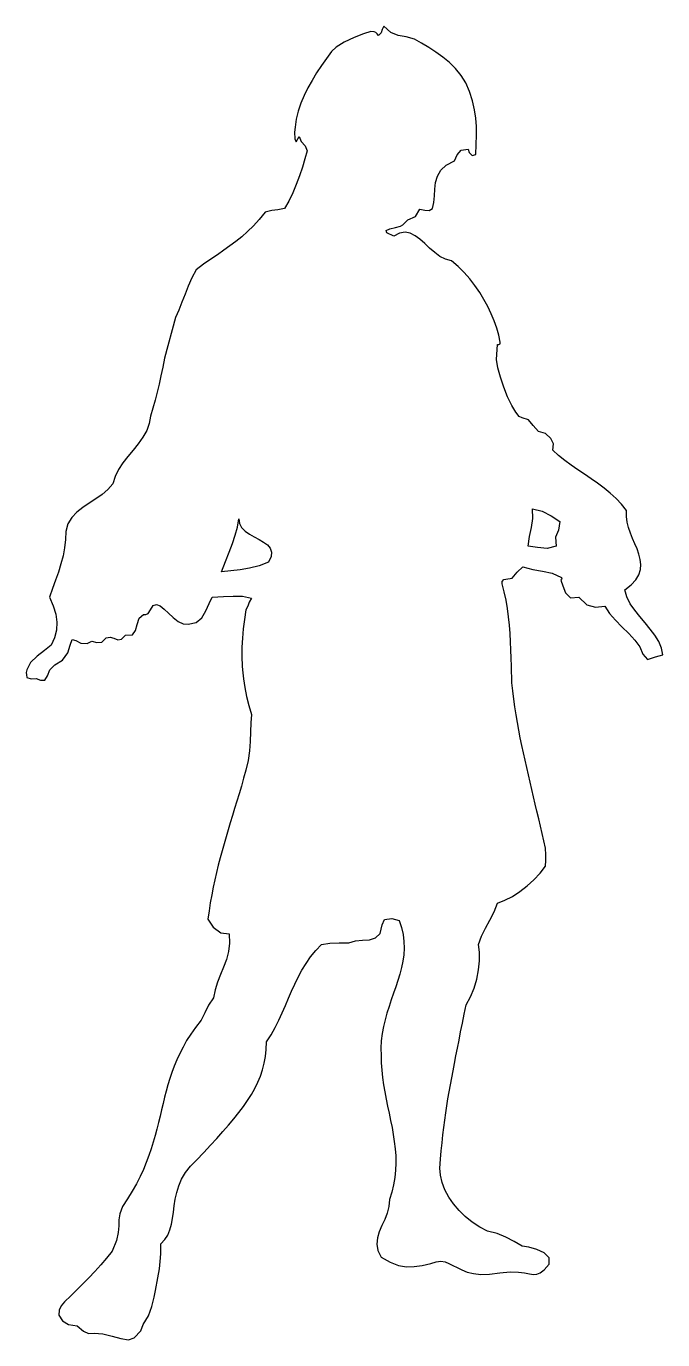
# Model space of a CAD drawing. Extents: x 690 to 774, y -18 to 156.
import ezdxf

# ---------------------------------------------------------------- set-up
doc = ezdxf.new("R2010")
doc.units = 0
doc.header["$MEASUREMENT"] = 0
doc.layers.add('LAYER_1', color=7, linetype='CONTINUOUS')

msp = doc.modelspace()

# ---------------------------------------------------------------- linework, layer by layer
at = {"layer": 'LAYER_1', "linetype": 'CONTINUOUS'}
for points in [[(708.39, 111.98), (708.14, 110.8), (707.9, 109.67), (707.67, 108.58), (707.43, 107.5), (707.16, 106.45), (706.86, 105.41), (706.51, 104.36), (706.37, 103.38), (706.03, 102.45), (705.53, 101.56), (704.92, 100.71), (704.25, 99.86), (703.56, 99.02), (702.9, 98.17), (702.31, 97.3), (701.85, 96.39), (701.54, 95.43), (701.54, 95.43), (700.9, 94.67), (700.14, 94.01), (699.3, 93.42), (698.43, 92.85), (697.59, 92.28), (696.81, 91.66), (696.14, 90.95), (695.64, 90.12), (695.34, 89.14), (695.32, 88.05), (695.2, 86.97), (694.99, 85.9), (694.71, 84.84), (694.38, 83.77), (694, 82.69), (693.61, 81.59), (693.2, 80.47), (693.71, 79.33), (694.03, 78.23), (694.16, 77.15), (694.11, 76.11), (693.87, 75.09), (693.43, 74.12), (692.54, 73.43), (691.56, 72.67), (690.71, 71.81), (690.2, 70.86), (690.14, 70.53), (690.15, 70.19), (690.23, 69.83), (690.78, 69.67), (691.43, 69.73), (692.02, 69.51), (692.6, 69.5), (692.93, 70.08), (693.23, 70.86), (693.9, 71.53), (694.9, 72.15), (695.62, 73.11), (695.93, 74.12), (696.18, 74.86), (696.67, 74.74), (697.35, 74.38), (698.19, 74.36), (698.81, 74.65), (699.43, 74.46), (700.1, 74.5), (700.66, 75.09), (701.19, 75.18), (701.69, 75.02), (702.2, 74.84), (702.7, 74.9), (703.22, 75.44), (704.15, 75.48), (704.57, 76.05), (704.77, 76.86), (705.03, 77.66), (705.6, 78.15), (705.93, 78.16), (706.24, 78.29), (706.51, 78.79), (706.89, 79.37), (707.32, 79.5), (707.81, 79.31), (708.34, 78.89), (708.92, 78.33), (709.53, 77.76), (710.17, 77.25), (710.83, 76.93), (711.51, 76.88), (712.56, 77.1), (713.3, 77.74), (713.84, 78.63), (714.27, 79.6), (714.68, 80.47), (716.14, 80.53), (717.43, 80.6), (718.65, 80.57), (719.85, 80.32), (719.53, 79.8), (719.37, 79.25), (719.12, 78.76), (718.93, 77.49), (718.77, 76.26), (718.65, 75.06), (718.58, 73.85), (718.57, 72.62), (718.62, 71.33), (718.68, 70.86), (718.79, 69.69), (718.96, 68.53), (719.19, 67.35), (719.49, 66.17), (719.85, 64.98), (719.76, 63.85), (719.72, 62.66), (719.69, 61.42), (719.6, 60.16), (719.43, 58.88), (719.12, 57.6), (718.82, 56.55), (718.52, 55.52), (718.22, 54.51), (717.93, 53.53), (717.63, 52.57), (717.34, 51.62), (717.06, 50.68), (716.78, 49.75), (716.5, 48.82), (716.23, 47.89), (715.97, 46.96), (715.72, 46.03), (715.48, 45.09), (715.24, 44.13), (715.02, 43.16), (714.81, 42.17), (714.61, 41.15), (714.42, 40.11), (714.25, 39.04), (714.09, 37.94), (714.09, 37.94), (714.78, 36.92), (715.79, 36.15), (716.89, 36.03), (716.94, 34.8), (716.81, 33.67), (716.54, 32.62), (716.18, 31.61), (715.78, 30.64), (715.39, 29.66), (715.05, 28.65), (714.83, 27.59), (714.17, 26.61), (713.7, 25.61), (713.21, 24.62), (712.45, 23.66), (711.84, 22.79), (711.3, 21.93), (710.82, 21.08), (710.39, 20.23), (710, 19.4), (709.66, 18.57), (709.36, 17.74), (709.08, 16.92), (708.83, 16.09), (708.61, 15.27), (708.39, 14.45), (708.19, 13.62), (707.99, 12.79), (707.8, 11.95), (707.6, 11.11), (707.38, 10.26), (707.15, 9.4), (706.9, 8.53), (706.63, 7.65), (706.32, 6.75), (705.97, 5.85), (705.59, 4.92), (705.15, 3.98), (704.67, 3.02), (704.12, 2.05), (703.51, 1.05), (702.84, 0.03), (702.84, 0.03), (702.49, -0.92), (702.37, -1.73), (702.35, -2.52), (702.28, -3.39), (702.03, -4.46), (701.46, -5.85), (701.46, -5.85), (700.71, -6.78), (699.96, -7.67), (699.19, -8.53), (698.41, -9.36), (697.62, -10.17), (696.81, -10.97), (696, -11.76), (695.17, -12.55), (694.73, -13.08), (694.5, -13.64), (694.43, -14.29), (694.93, -15.04), (695.7, -15.54), (696.87, -15.73), (697.69, -16.42), (698.33, -16.71), (699.08, -16.7), (700.25, -16.76), (701.46, -17.06), (702.61, -17.39), (703.61, -17.55), (704.37, -17.31), (705.24, -16.38), (705.58, -15.53), (706.28, -14.38), (706.69, -13.16), (707.01, -11.92), (707.19, -11.05), (707.5, -9.36), (707.7, -8.17), (707.82, -7.22), (707.88, -6.21), (707.89, -4.88), (708.42, -4.34), (708.8, -3.73), (709.09, -3.05), (709.29, -2.31), (709.43, -1.53), (709.55, -0.71), (709.66, 0.14), (709.8, 1.01), (709.99, 1.9), (710.26, 2.78), (710.63, 3.65), (711.13, 4.51), (711.79, 5.34), (712.62, 6.14), (712.62, 6.14), (713.55, 7.15), (714.44, 8.11), (715.28, 9.03), (716.08, 9.92), (716.83, 10.78), (717.54, 11.62), (718.19, 12.43), (718.8, 13.24), (719.35, 14.03), (719.85, 14.82), (720.3, 15.62), (720.69, 16.43), (721.03, 17.25), (721.31, 18.08), (721.53, 18.95), (721.69, 19.84), (721.79, 20.77), (721.82, 21.75), (722.43, 22.7), (722.97, 23.66), (723.46, 24.63), (723.91, 25.59), (724.33, 26.55), (724.74, 27.51), (725.15, 28.46), (725.57, 29.39), (726.02, 30.32), (726.51, 31.22), (727.05, 32.11), (727.65, 32.97), (728.34, 33.81), (729.11, 34.62), (729.11, 34.62), (730.2, 34.79), (731.42, 34.83), (732.7, 34.82), (733.56, 35.11), (734.49, 35.19), (735.41, 35.25), (736.21, 35.49), (736.81, 36.08), (737.11, 37.21), (737.42, 37.92), (738.36, 38.04), (739.34, 37.79), (739.65, 36.85), (739.86, 35.93), (739.97, 35.03), (739.99, 34.15), (739.94, 33.27), (739.82, 32.41), (739.65, 31.56), (739.43, 30.71), (739.17, 29.86), (738.89, 29.02), (738.59, 28.17), (738.29, 27.31), (738, 26.45), (737.72, 25.57), (737.47, 24.69), (737.25, 23.78), (737.08, 22.86), (736.97, 21.92), (736.93, 20.95), (736.96, 19.95), (736.96, 19.95), (736.98, 18.98), (737.04, 18.01), (737.15, 17.05), (737.28, 16.1), (737.45, 15.15), (737.63, 14.21), (737.82, 13.27), (738.02, 12.34), (738.21, 11.4), (738.4, 10.47), (738.56, 9.53), (738.7, 8.6), (738.81, 7.66), (738.88, 6.71), (738.9, 5.77), (738.87, 4.82), (738.77, 3.86), (738.61, 2.89), (738.37, 1.92), (738.05, 0.94), (737.99, 0.03), (737.76, -0.84), (737.43, -1.68), (737.06, -2.49), (736.72, -3.3), (736.48, -4.11), (736.39, -4.93), (736.53, -5.77), (736.96, -6.65), (738.16, -7.32), (739.25, -7.73), (740.29, -7.91), (741.32, -7.9), (742.38, -7.75), (743.51, -7.5), (744.22, -7.26), (744.83, -7.2), (745.39, -7.28), (745.91, -7.47), (746.44, -7.73), (747, -8.03), (747.61, -8.34), (748.31, -8.61), (749.14, -8.82), (750.1, -8.93), (751.25, -8.9), (752.6, -8.7), (753.99, -8.59), (755.07, -8.62), (755.89, -8.73), (756.53, -8.85), (757.04, -8.94), (757.49, -8.91), (757.94, -8.72), (758.46, -8.3), (759.12, -7.59), (759.11, -6.73), (758.49, -6.08), (757.51, -5.63), (756.45, -5.34), (755.56, -5.21), (754.49, -4.6), (753.41, -4.01), (752.26, -3.53), (751.01, -3.24), (749.96, -2.69), (748.97, -2.04), (748.06, -1.3), (747.24, -0.49), (746.5, 0.37), (745.88, 1.29), (745.38, 2.23), (745, 3.19), (744.77, 4.16), (744.69, 5.11), (744.79, 6.27), (744.89, 7.38), (744.99, 8.45), (745.11, 9.48), (745.23, 10.48), (745.36, 11.45), (745.49, 12.39), (745.63, 13.33), (745.78, 14.25), (745.94, 15.17), (746.1, 16.09), (746.27, 17.02), (746.45, 17.96), (746.63, 18.92), (746.83, 19.9), (747.03, 20.92), (747.24, 21.97), (747.45, 23.07), (747.68, 24.21), (747.91, 25.4), (748.16, 26.65), (748.16, 26.65), (748.76, 27.71), (749.24, 28.85), (749.59, 30.05), (749.82, 31.26), (749.93, 32.46), (749.92, 33.59), (749.8, 34.62), (749.8, 34.62), (750.2, 35.7), (750.72, 36.76), (751.31, 37.82), (751.87, 38.92), (752.33, 40.09), (753.29, 40.45), (754.27, 40.96), (755.26, 41.61), (756.22, 42.35), (757.12, 43.17), (757.94, 44.04), (758.65, 44.94), (758.7, 45.72), (758.68, 46.46), (758.65, 47.32), (758.43, 48.3), (758.21, 49.28), (757.98, 50.25), (757.75, 51.22), (757.52, 52.19), (757.29, 53.15), (757.06, 54.11), (756.83, 55.07), (756.6, 56.03), (756.38, 56.99), (756.16, 57.96), (755.94, 58.93), (755.73, 59.91), (755.52, 60.89), (755.32, 61.88), (755.13, 62.88), (754.95, 63.9), (754.78, 64.92), (754.62, 65.96), (754.47, 67.01), (754.34, 68.07), (754.21, 69.15), (754.21, 69.15), (754.18, 71.33), (754.13, 72.41), (754.09, 73.49), (754.04, 74.58), (753.98, 75.67), (753.89, 76.77), (753.78, 77.86), (753.64, 78.96), (753.45, 80.05), (753.21, 81.14), (752.92, 82.23), (752.93, 82.5), (753.14, 82.8), (753.39, 82.85), (754.26, 82.95), (754.92, 83.74), (755.65, 84.47), (756.96, 84.11), (758.26, 83.9), (759.54, 83.61), (760.77, 83.03), (760.78, 82.92), (760.77, 82.81), (760.68, 82.7), (760.91, 81.96), (761.27, 81.02), (761.93, 80.37), (763.06, 80.47), (764.11, 79.45), (765.23, 79.13), (766.47, 79.26), (767.08, 78.31), (767.86, 77.41), (768.73, 76.53), (769.62, 75.67), (770.43, 74.79), (771.08, 73.88), (771.49, 72.91), (772.09, 72.22), (773.16, 72.56), (774.11, 72.83), (773.96, 73.72), (773.61, 74.59), (773.09, 75.43), (772.47, 76.25), (771.78, 77.07), (771.08, 77.9), (770.41, 78.73), (769.83, 79.59), (769.38, 80.48), (769.11, 81.41), (769.96, 82.08), (770.56, 82.75), (770.95, 83.42), (771.16, 84.09), (771.22, 84.76), (771.15, 85.44), (770.98, 86.12), (770.73, 86.81), (770.45, 87.5), (770.14, 88.21), (769.85, 88.92), (769.6, 89.64), (769.41, 90.37), (769.32, 91.11), (769.35, 91.87), (768.68, 92.71), (767.96, 93.48), (767.18, 94.2), (766.37, 94.86), (765.52, 95.48), (764.66, 96.09), (763.78, 96.67), (762.9, 97.26), (762.04, 97.86), (761.19, 98.48), (760.37, 99.14), (759.59, 99.84), (759.72, 100.67), (759.34, 101.39), (758.65, 102.07), (757.7, 102.33), (757.02, 103.1), (756.39, 103.87), (755.56, 104.13), (755.19, 104.28), (754.71, 104.85), (754.19, 105.76), (753.65, 106.9), (753.15, 108.17), (752.7, 109.48), (752.37, 110.74), (752.18, 111.83), (752.33, 113.8), (752.5, 113.78), (752.67, 113.87), (752.68, 114.12), (752.48, 115.03), (752.21, 115.96), (751.88, 116.9), (751.49, 117.86), (751.04, 118.81), (750.53, 119.75), (749.97, 120.68), (749.34, 121.58), (748.65, 122.46), (747.91, 123.3), (747.11, 124.1), (746.25, 124.85), (745.46, 125.04), (744.72, 125.42), (744.03, 125.92), (743.36, 126.51), (742.72, 127.11), (742.08, 127.68), (741.44, 128.16), (740.79, 128.49), (740.11, 128.63), (739.39, 128.51), (738.64, 128.08), (737.69, 128.52), (737.62, 128.84), (738.1, 129.07), (738.84, 129.25), (739.52, 129.41), (739.84, 129.61), (740.49, 130.25), (741.48, 130.67), (742.07, 131.64), (742.71, 131.51), (743.29, 131.5), (743.75, 131.73), (743.92, 132.56), (743.99, 133.43), (744.05, 134.31), (744.15, 135.18), (744.39, 136.02), (744.83, 136.79), (745.55, 137.47), (746.63, 138.04), (746.97, 138.84), (747.51, 139.44), (748.42, 139.57), (748.59, 139.14), (748.99, 138.75), (749.45, 138.87), (749.51, 140.2), (749.54, 141.42), (749.53, 142.56), (749.45, 143.67), (749.29, 144.79), (749.02, 145.95), (748.63, 147.21), (748.13, 148.33), (747.51, 149.32), (746.78, 150.21), (745.97, 151), (745.1, 151.72), (744.18, 152.37), (743.24, 152.98), (742.29, 153.55), (741.37, 154.09), (740.28, 154.4), (739.22, 154.6), (738.22, 154.97), (737.31, 155.8), (737.08, 155.39), (736.97, 154.94), (736.61, 154.59), (736.43, 154.78), (736.24, 154.97), (736.02, 155.06), (735.59, 155.1), (734.63, 154.82), (733.38, 154.31), (732.09, 153.68), (731.02, 153.04), (730.41, 152.48), (729.74, 151.54), (729.08, 150.6), (728.44, 149.63), (727.84, 148.66), (727.28, 147.67), (726.79, 146.66), (726.36, 145.64), (726.01, 144.6), (725.76, 143.55), (725.62, 142.48), (725.55, 141.84), (725.57, 140.96), (725.75, 140.54), (726.14, 141.25), (726.39, 140.58), (726.92, 140.02), (727.2, 139.37), (726.91, 138.31), (726.57, 137.2), (726.2, 136.06), (725.77, 134.92), (725.3, 133.8), (724.78, 132.73), (724.2, 131.73), (723.35, 131.56), (722.56, 131.48), (721.65, 131.26), (720.87, 130.29), (720.1, 129.44), (719.34, 128.69), (718.57, 128.01), (717.8, 127.39), (717.01, 126.81), (716.19, 126.23), (715.35, 125.65), (714.47, 125.04), (713.54, 124.38), (712.57, 123.64), (712.57, 123.64), (712, 122.58), (711.52, 121.5), (711.09, 120.43), (710.68, 119.38), (710.28, 118.35), (709.83, 117.35), (708.39, 111.98)], [(760.53, 90.43), (760.35, 89.31), (759.95, 88.38), (760.06, 87.2), (758.87, 86.87), (757.59, 87), (756.36, 87.2), (756.52, 88.45), (756.78, 89.65), (756.99, 90.85), (756.95, 92.11), (758.19, 91.81), (759.41, 91.2), (760.53, 90.43)], [(722.09, 85.08), (720.85, 84.6), (719.61, 84.28), (718.38, 84.07), (717.14, 83.92), (715.89, 83.79), (716.44, 85.16), (716.93, 86.41), (717.36, 87.55), (717.72, 88.64), (718, 89.7), (718.18, 90.78), (718.26, 90.16), (718.55, 89.63), (719.01, 89.18), (719.58, 88.78), (720.21, 88.42), (720.85, 88.08), (721.45, 87.72), (721.96, 87.34), (722.33, 86.9), (722.51, 86.4), (722.45, 85.8), (722.09, 85.08)]]:
    msp.add_lwpolyline(points, dxfattribs=at)

doc.saveas('drawing.dxf')
